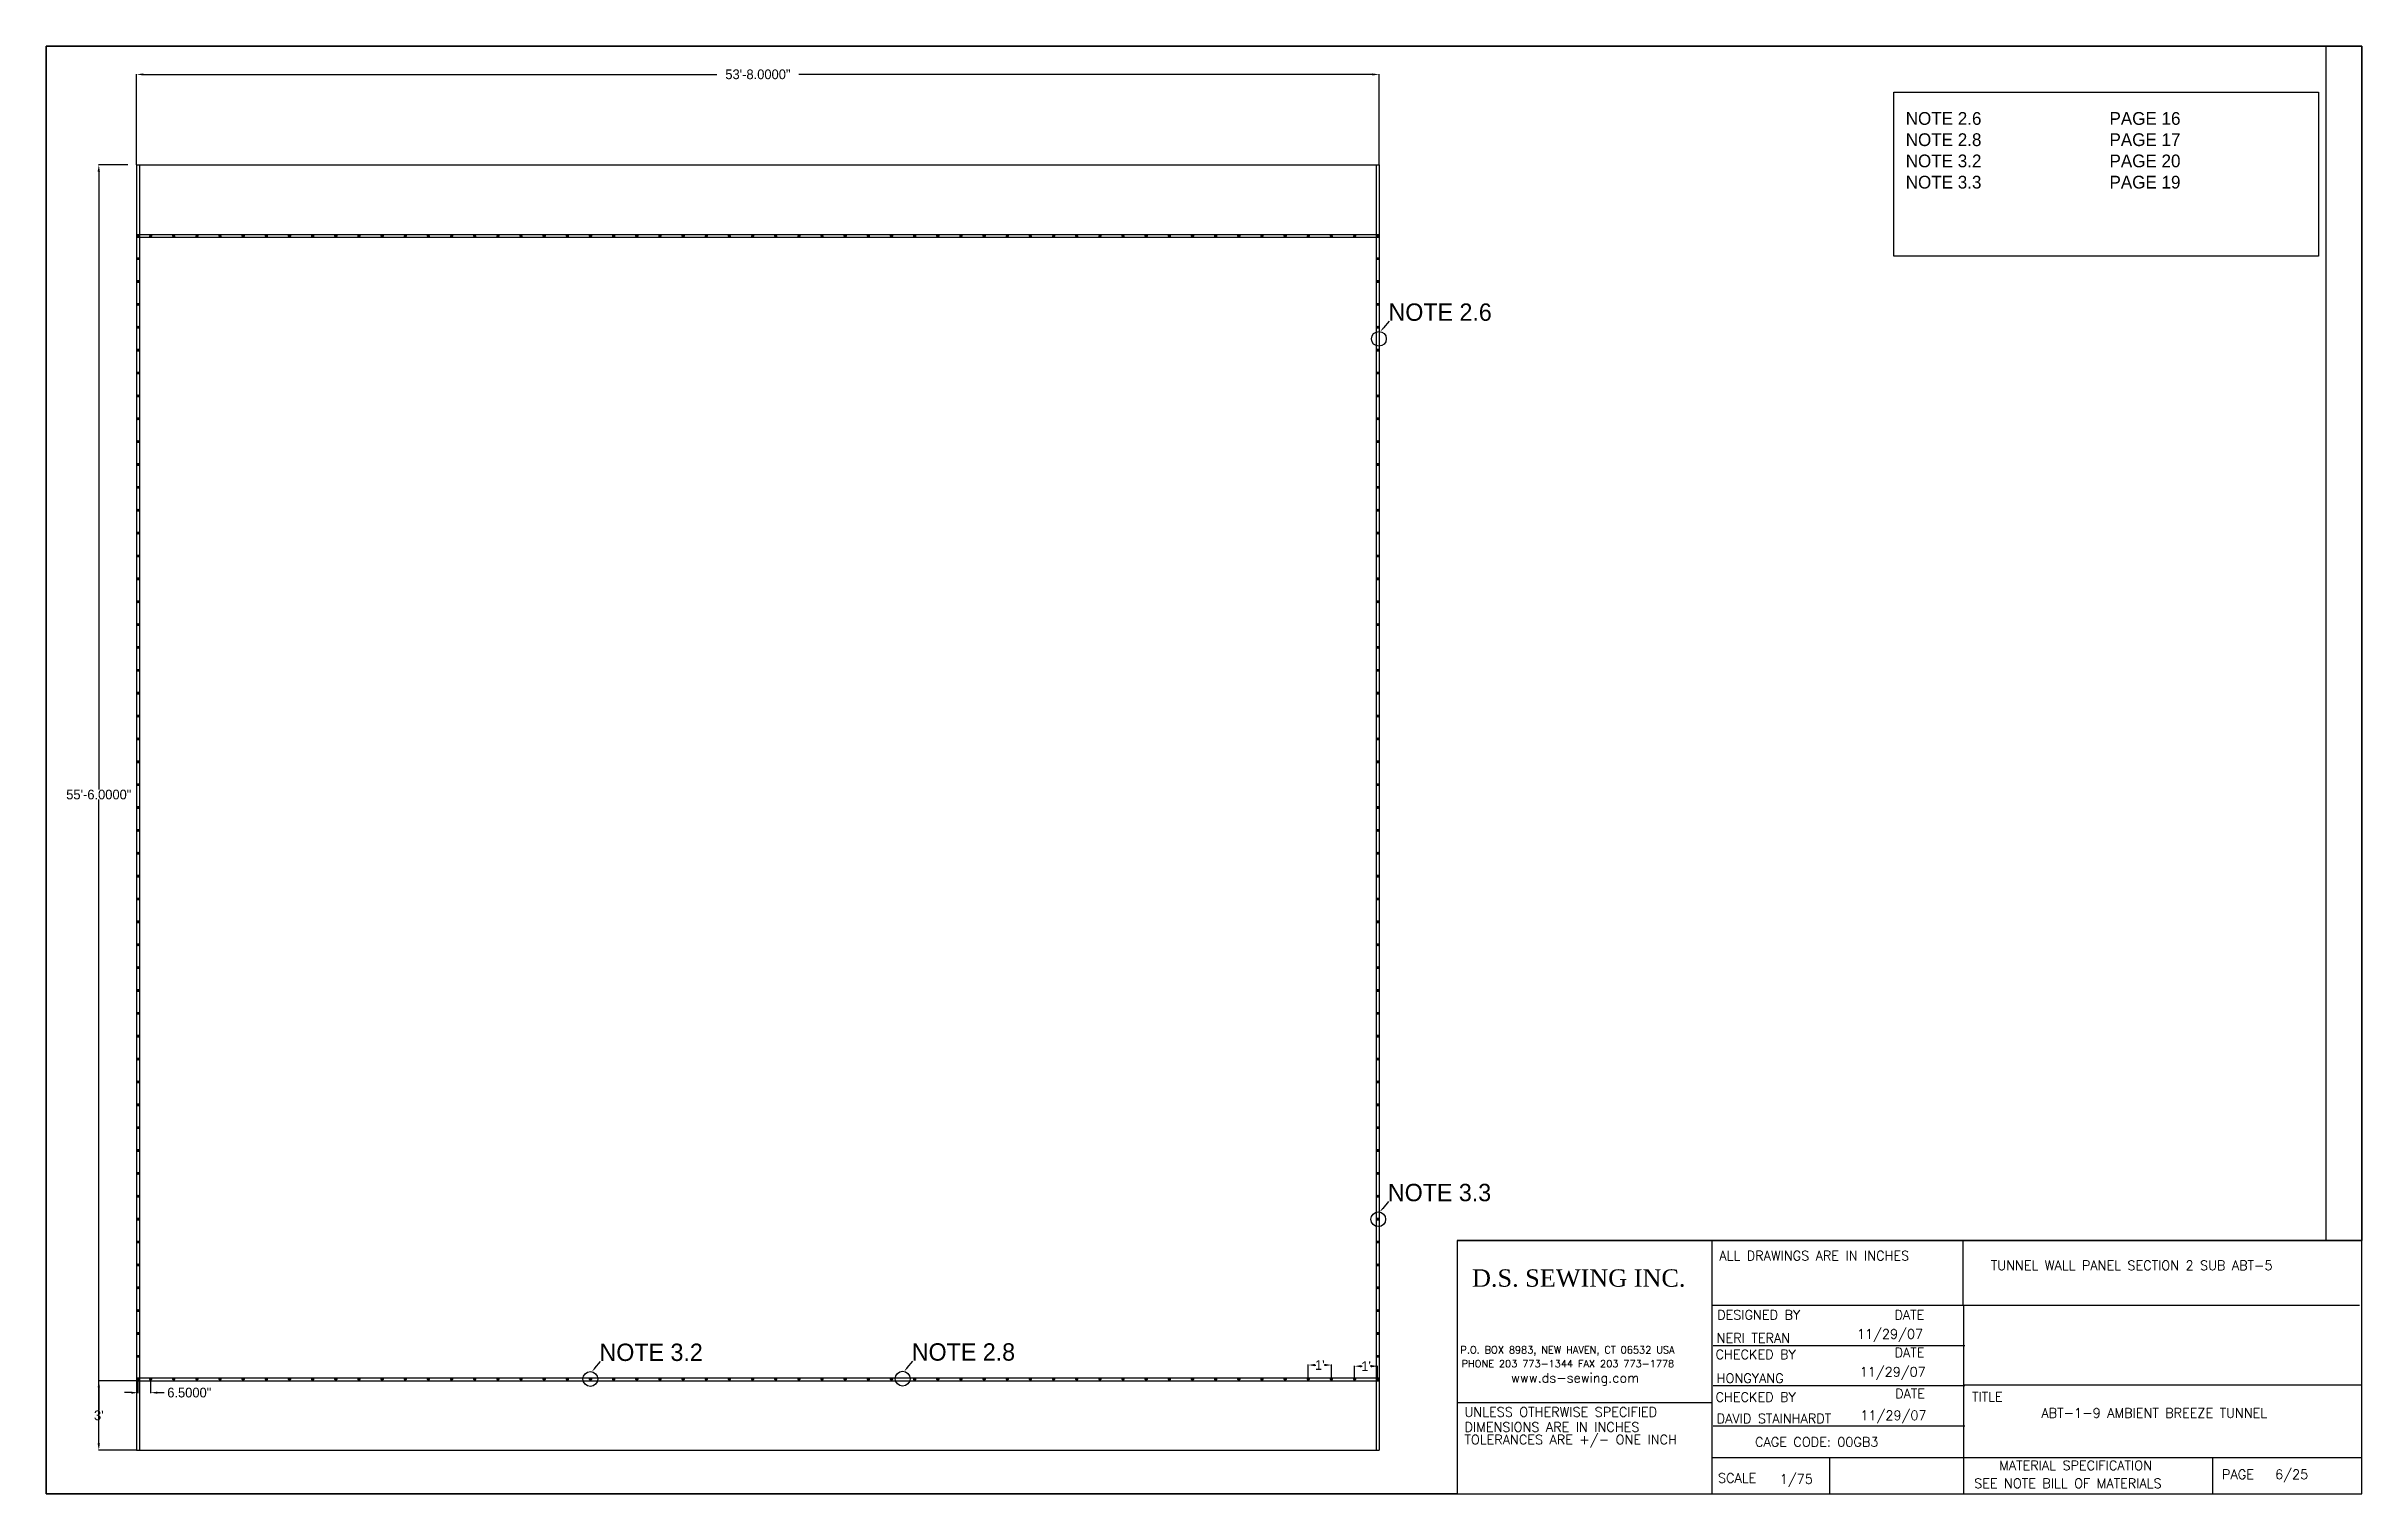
# Paper-space layout 'P6' of a CAD drawing. Header units: inches. Extents: x -62 to 16, y -1703 to 10.
# Drawn here: x 0 to 16, y 0 to 10 of the extents above.
# The model-space entities are those that its viewports show. They can reach past a viewport. Long polylines and large blocks are cut down to what shows.
import ezdxf

# ---------------------------------------------------------------- set-up
doc = ezdxf.new("R2010")
doc.units = ezdxf.units.IN
doc.header["$MEASUREMENT"] = 0
for name, color, linetype in [('DIMENSION', 7, 'Continuous'), ('FINISH', 1, 'Continuous'), ('GROMMET', 7, 'Continuous'), ('TEXT', 7, 'Continuous'), ('Title Block', 7, 'Continuous'), ('Viewport', 7, 'Continuous'), ('WEBB', 5, 'Continuous')]:
    doc.layers.add(name, color=color, linetype=linetype)
doc.styles.add('Roman', font='romans')
doc.styles.add('style1', font='txt.shx')
doc.dimstyles.get("Standard").update_dxf_attribs({"dimtxt": 2.5, "dimasz": 3.5, "dimexe": 0.18, "dimexo": 0.0625, "dimgap": 0.09, "dimtad": 0, "dimtih": 1, "dimtoh": 1, "dimdec": 4, "dimzin": 0, "dimdsep": 46, "dimlunit": 3, "dimtxsty": 'Standard', "dimcen": 0.09, "dimadec": 0, "dimazin": 0, "dimtfac": 1, "dimtdec": 4, "dimtofl": 0, "dimtmove": 0, "dimatfit": 3, "dimfxl": 0, "dimtolj": 1, "dimtzin": 0, "dimarcsym": 0})

# ---------------------------------------------------------------- blocks, each defined once
blk = doc.blocks.new('*D120')
at = {"layer": 'DEFPOINTS', "color": 0}
for p in [(9479.5, 13735.5), (9498.6, 13735.5), (9498.6, 13069.5)]:
    blk.add_point(p, dxfattribs=at)
at = {"layer": 'DIMENSION', "color": 0, "lineweight": -2}
for p, q in [((9494.6, 13735.5), (9479.3, 13735.5)), ((9479.5, 13732), (9479.5, 13411.8)), ((9479.5, 13073), (9479.5, 13406.7)), ((9494.6, 13069.5), (9479.3, 13069.5))]:
    blk.add_line(p, q, dxfattribs=at)
at = {"layer": 'DIMENSION', "color": 0}
for points in [[(9478.9, 13732), (9480.1, 13732), (9479.5, 13735.5)], [(9478.9, 13073), (9480.1, 13073), (9479.5, 13069.5)]]:
    blk.add_solid(points, dxfattribs=at)
at = {"layer": 'DIMENSION', "color": 0, "insert": (9479.5, 13409.2), "char_height": 5, "attachment_point": 5}
blk.add_mtext('\\A1;55\'-6.0000"', dxfattribs=at)
blk = doc.blocks.new('*D135')
at = {"layer": 'DEFPOINTS', "color": 0}
for p in [(10130.3, 13106.2), (10142.3, 13113), (10142.3, 13106.2)]:
    blk.add_point(p, dxfattribs=at)
at = {"layer": 'TEXT', "color": 0, "lineweight": -2}
for p, q in [((10130.3, 13106.3), (10130.3, 13113.2)), ((10133.8, 13113), (10134.2, 13113)), ((10138.8, 13113), (10138.5, 13113)), ((10142.3, 13106.3), (10142.3, 13113.2))]:
    blk.add_line(p, q, dxfattribs=at)
at = {"layer": 'TEXT', "color": 0}
for points in [[(10133.8, 13113.6), (10133.8, 13112.4), (10130.3, 13113)], [(10138.8, 13113.6), (10138.8, 13112.4), (10142.3, 13113)]]:
    blk.add_solid(points, dxfattribs=at)
at = {"layer": 'TEXT', "color": 0, "insert": (10136.3, 13113), "char_height": 5, "attachment_point": 5}
blk.add_mtext("\\A1;1'", dxfattribs=at)
blk = doc.blocks.new('*D136')
at = {"layer": 'DEFPOINTS', "color": 0}
for p in [(10106.3, 13113.6), (10106.3, 13106.2), (10118.3, 13106.2)]:
    blk.add_point(p, dxfattribs=at)
at = {"layer": 'TEXT', "color": 0, "lineweight": -2}
for p, q in [((10106.3, 13106.3), (10106.3, 13113.8)), ((10109.8, 13113.6), (10110.2, 13113.6)), ((10114.8, 13113.6), (10114.5, 13113.6)), ((10118.3, 13106.3), (10118.3, 13113.8))]:
    blk.add_line(p, q, dxfattribs=at)
at = {"layer": 'TEXT', "color": 0}
for points in [[(10109.8, 13114.2), (10109.8, 13113), (10106.3, 13113.6)], [(10114.8, 13114.2), (10114.8, 13113), (10118.3, 13113.6)]]:
    blk.add_solid(points, dxfattribs=at)
at = {"layer": 'TEXT', "color": 0, "insert": (10112.3, 13113.6), "char_height": 5, "attachment_point": 5}
blk.add_mtext("\\A1;1'", dxfattribs=at)
blk = doc.blocks.new('*D165')
at = {"layer": 'DEFPOINTS', "color": 0}
for p in [(10143.1, 13782.4), (9499.1, 13735.5), (10143.1, 13735.5)]:
    blk.add_point(p, dxfattribs=at)
at = {"layer": 'DIMENSION', "color": 0, "lineweight": -2}
for p, q in [((9499.1, 13735.6), (9499.1, 13782.5)), ((9502.6, 13782.4), (9799.8, 13782.4)), ((10139.6, 13782.4), (9842.4, 13782.4)), ((10143.1, 13735.6), (10143.1, 13782.5))]:
    blk.add_line(p, q, dxfattribs=at)
at = {"layer": 'DIMENSION', "color": 0}
for points in [[(9502.6, 13782.9), (9502.6, 13781.8), (9499.1, 13782.4)], [(10139.6, 13782.9), (10139.6, 13781.8), (10143.1, 13782.4)]]:
    blk.add_solid(points, dxfattribs=at)
at = {"layer": 'DIMENSION', "color": 0, "insert": (9821.1, 13782.4), "char_height": 5, "attachment_point": 5}
blk.add_mtext('\\A1;53\'-8.0000"', dxfattribs=at)
blk = doc.blocks.new('*D166')
at = {"layer": 'DEFPOINTS', "color": 0}
for p in [(9499.1, 13105.5), (9479.5, 13069.5), (9499.1, 13069.5)]:
    blk.add_point(p, dxfattribs=at)
at = {"layer": 'DIMENSION', "color": 0, "lineweight": -2}
for p, q in [((9499, 13105.5), (9479.3, 13105.5)), ((9479.5, 13102), (9479.5, 13090.1)), ((9479.5, 13073), (9479.5, 13084.9)), ((9499, 13069.5), (9479.3, 13069.5))]:
    blk.add_line(p, q, dxfattribs=at)
at = {"layer": 'DIMENSION', "color": 0}
for points in [[(9478.9, 13102), (9480.1, 13102), (9479.5, 13105.5)], [(9478.9, 13073), (9480.1, 13073), (9479.5, 13069.5)]]:
    blk.add_solid(points, dxfattribs=at)
at = {"layer": 'DIMENSION', "color": 0, "insert": (9479.5, 13087.5), "char_height": 5, "attachment_point": 5}
blk.add_mtext("\\A1;3'", dxfattribs=at)
blk = doc.blocks.new('*D178')
at = {"layer": 'DEFPOINTS', "color": 0}
for p in [(9499.8, 13106.2), (9506.3, 13106.2), (9506.3, 13099.3)]:
    blk.add_point(p, dxfattribs=at)
at = {"layer": 'DIMENSION', "color": 0, "lineweight": -2}
for p, q in [((9499.8, 13106.2), (9499.8, 13099.1)), ((9506.3, 13106.2), (9506.3, 13099.1)), ((9496.3, 13099.3), (9492.8, 13099.3)), ((9509.8, 13099.3), (9513.3, 13099.3))]:
    blk.add_line(p, q, dxfattribs=at)
at = {"layer": 'DIMENSION', "color": 0}
for points in [[(9496.3, 13099.8), (9496.3, 13098.7), (9499.8, 13099.3)], [(9509.8, 13099.8), (9509.8, 13098.7), (9506.3, 13099.3)]]:
    blk.add_solid(points, dxfattribs=at)
at = {"layer": 'DIMENSION', "color": 0, "insert": (9526.4, 13099.3), "char_height": 5, "attachment_point": 5}
blk.add_mtext('\\A1;6.5000"', dxfattribs=at)

msp = doc.modelspace()

# ---------------------------------------------------------------- linework, layer by layer
at = {"layer": 'FINISH'}
for p, q in [((9499.09834, 13735.49632), (10143.09834, 13735.49632)), ((9499.09834, 13069.49632), (10143.09834, 13069.49632))]:
    msp.add_line(p, q, dxfattribs=at)
at = {"layer": 'GROMMET'}
for centre, radius in [((9499.84834, 13698.74632), 0.5), ((9499.84834, 13698.74632), 0.25), ((9506.34834, 13698.74632), 0.5), ((9506.34834, 13698.74632), 0.25), ((9518.34834, 13698.74632), 0.5), ((9518.34834, 13698.74632), 0.25), ((9530.34834, 13698.74632), 0.5), ((9530.34834, 13698.74632), 0.25), ((9542.34834, 13698.74632), 0.5), ((9542.34834, 13698.74632), 0.25), ((9554.34834, 13698.74632), 0.5), ((9554.34834, 13698.74632), 0.25), ((9566.34834, 13698.74632), 0.5), ((9566.34834, 13698.74632), 0.25), ((9578.34834, 13698.74632), 0.5), ((9578.34834, 13698.74632), 0.25), ((9590.34834, 13698.74632), 0.5), ((9590.34834, 13698.74632), 0.25), ((9602.34834, 13698.74632), 0.5), ((9602.34834, 13698.74632), 0.25), ((9614.34834, 13698.74632), 0.5), ((9614.34834, 13698.74632), 0.25), ((9626.34834, 13698.74632), 0.5), ((9626.34834, 13698.74632), 0.25), ((9638.34834, 13698.74632), 0.5), ((9638.34834, 13698.74632), 0.25), ((9650.34834, 13698.74632), 0.5), ((9650.34834, 13698.74632), 0.25), ((9662.34834, 13698.74632), 0.5), ((9662.34834, 13698.74632), 0.25), ((9674.34834, 13698.74632), 0.5), ((9674.34834, 13698.74632), 0.25), ((9686.34834, 13698.74632), 0.5), ((9686.34834, 13698.74632), 0.25), ((9698.34834, 13698.74632), 0.5), ((9698.34834, 13698.74632), 0.25), ((9710.34834, 13698.74632), 0.5), ((9710.34834, 13698.74632), 0.25), ((9722.34834, 13698.74632), 0.5), ((9722.34834, 13698.74632), 0.25), ((9734.34834, 13698.74632), 0.5), ((9734.34834, 13698.74632), 0.25), ((9746.34834, 13698.74632), 0.5), ((9746.34834, 13698.74632), 0.25), ((9758.34834, 13698.74632), 0.5), ((9758.34834, 13698.74632), 0.25), ((9770.34834, 13698.74632), 0.5), ((9770.34834, 13698.74632), 0.25), ((9782.34834, 13698.74632), 0.5), ((9782.34834, 13698.74632), 0.25), ((9794.34834, 13698.74632), 0.5), ((9794.34834, 13698.74632), 0.25), ((9806.34834, 13698.74632), 0.5), ((9806.34834, 13698.74632), 0.25), ((9818.34834, 13698.74632), 0.5), ((9818.34834, 13698.74632), 0.25), ((9830.34834, 13698.74632), 0.5), ((9830.34834, 13698.74632), 0.25), ((9842.34834, 13698.74632), 0.5), ((9842.34834, 13698.74632), 0.25), ((9854.34834, 13698.74632), 0.5), ((9854.34834, 13698.74632), 0.25), ((9866.34834, 13698.74632), 0.5), ((9866.34834, 13698.74632), 0.25), ((9878.34834, 13698.74632), 0.5), ((9878.34834, 13698.74632), 0.25), ((9890.34834, 13698.74632), 0.5), ((9890.34834, 13698.74632), 0.25), ((9902.34834, 13698.74632), 0.5), ((9902.34834, 13698.74632), 0.25), ((9914.34834, 13698.74632), 0.5), ((9914.34834, 13698.74632), 0.25), ((9926.34834, 13698.74632), 0.5), ((9926.34834, 13698.74632), 0.25), ((9938.34834, 13698.74632), 0.5), ((9938.34834, 13698.74632), 0.25), ((9950.34834, 13698.74632), 0.5), ((9950.34834, 13698.74632), 0.25), ((9962.34834, 13698.74632), 0.5), ((9962.34834, 13698.74632), 0.25), ((9974.34834, 13698.74632), 0.5), ((9974.34834, 13698.74632), 0.25), ((9986.34834, 13698.74632), 0.5), ((9986.34834, 13698.74632), 0.25), ((9998.34834, 13698.74632), 0.5), ((9998.34834, 13698.74632), 0.25), ((10010.34834, 13698.74632), 0.5), ((10010.34834, 13698.74632), 0.25), ((10022.34834, 13698.74632), 0.5), ((10022.34834, 13698.74632), 0.25), ((10034.34834, 13698.74632), 0.5), ((10034.34834, 13698.74632), 0.25), ((10046.34834, 13698.74632), 0.5), ((10046.34834, 13698.74632), 0.25), ((10058.34834, 13698.74632), 0.5), ((10058.34834, 13698.74632), 0.25), ((10070.34834, 13698.74632), 0.5), ((10070.34834, 13698.74632), 0.25), ((10082.34834, 13698.74632), 0.5), ((10082.34834, 13698.74632), 0.25), ((10094.34834, 13698.74632), 0.5), ((10094.34834, 13698.74632), 0.25), ((10106.34834, 13698.74632), 0.5), ((10106.34834, 13698.74632), 0.25), ((10118.34834, 13698.74632), 0.5), ((10118.34834, 13698.74632), 0.25), ((10130.34834, 13698.74632), 0.5), ((10130.34834, 13698.74632), 0.25), ((10142.34834, 13698.74632), 0.5), ((10142.34834, 13698.74632), 0.25), ((9499.84834, 13686.89632), 0.5), ((9499.84834, 13686.89632), 0.25), ((10142.34834, 13686.89632), 0.5), ((10142.34834, 13686.89632), 0.25), ((9499.84834, 13675.04632), 0.5), ((9499.84834, 13675.04632), 0.25), ((10142.34834, 13675.04632), 0.5), ((10142.34834, 13675.04632), 0.25), ((9499.84834, 13663.19632), 0.5), ((9499.84834, 13663.19632), 0.25), ((10142.34834, 13663.19632), 0.5), ((10142.34834, 13663.19632), 0.25), ((9499.84834, 13651.34632), 0.5), ((9499.84834, 13651.34632), 0.25), ((10142.34834, 13651.34632), 0.5), ((10142.34834, 13651.34632), 0.25), ((9499.84834, 13639.49632), 0.5), ((9499.84834, 13639.49632), 0.25), ((10142.34834, 13639.49632), 0.5), ((10142.34834, 13639.49632), 0.25), ((9499.84834, 13627.64632), 0.5), ((9499.84834, 13627.64632), 0.25), ((10142.34834, 13627.64632), 0.5), ((10142.34834, 13627.64632), 0.25), ((9499.84834, 13615.79632), 0.5), ((9499.84834, 13615.79632), 0.25), ((10142.34834, 13615.79632), 0.5), ((10142.34834, 13615.79632), 0.25), ((9499.84834, 13603.94632), 0.5), ((9499.84834, 13603.94632), 0.25), ((10142.34834, 13603.94632), 0.5), ((10142.34834, 13603.94632), 0.25), ((9499.84834, 13592.09632), 0.5), ((9499.84834, 13592.09632), 0.25), ((10142.34834, 13592.09632), 0.5), ((10142.34834, 13592.09632), 0.25), ((9499.84834, 13580.24632), 0.5), ((9499.84834, 13580.24632), 0.25), ((10142.34834, 13580.24632), 0.5), ((10142.34834, 13580.24632), 0.25), ((9499.84834, 13568.39632), 0.5), ((9499.84834, 13568.39632), 0.25), ((10142.34834, 13568.39632), 0.5), ((10142.34834, 13568.39632), 0.25), ((9499.84834, 13556.54632), 0.5), ((9499.84834, 13556.54632), 0.25), ((10142.34834, 13556.54632), 0.5), ((10142.34834, 13556.54632), 0.25), ((9499.84834, 13544.69632), 0.5), ((9499.84834, 13544.69632), 0.25), ((10142.34834, 13544.69632), 0.5), ((10142.34834, 13544.69632), 0.25), ((9499.84834, 13532.84632), 0.5), ((9499.84834, 13532.84632), 0.25), ((10142.34834, 13532.84632), 0.5), ((10142.34834, 13532.84632), 0.25), ((9499.84834, 13520.99632), 0.5), ((9499.84834, 13520.99632), 0.25), ((10142.34834, 13520.99632), 0.5), ((10142.34834, 13520.99632), 0.25), ((9499.84834, 13509.14632), 0.5), ((9499.84834, 13509.14632), 0.25), ((10142.34834, 13509.14632), 0.5), ((10142.34834, 13509.14632), 0.25), ((9499.84834, 13497.29632), 0.5), ((9499.84834, 13497.29632), 0.25), ((10142.34834, 13497.29632), 0.5), ((10142.34834, 13497.29632), 0.25), ((9499.84834, 13485.44632), 0.5), ((9499.84834, 13485.44632), 0.25), ((10142.34834, 13485.44632), 0.5), ((10142.34834, 13485.44632), 0.25), ((9499.84834, 13473.59632), 0.5), ((9499.84834, 13473.59632), 0.25), ((10142.34834, 13473.59632), 0.5), ((10142.34834, 13473.59632), 0.25), ((9499.84834, 13461.74632), 0.5), ((9499.84834, 13461.74632), 0.25), ((10142.34834, 13461.74632), 0.5), ((10142.34834, 13461.74632), 0.25), ((9499.84834, 13449.89632), 0.5), ((9499.84834, 13449.89632), 0.25), ((10142.34834, 13449.89632), 0.5), ((10142.34834, 13449.89632), 0.25), ((9499.84834, 13438.04632), 0.5), ((9499.84834, 13438.04632), 0.25), ((10142.34834, 13438.04632), 0.5), ((10142.34834, 13438.04632), 0.25), ((9499.84834, 13426.19632), 0.5), ((9499.84834, 13426.19632), 0.25), ((10142.34834, 13426.19632), 0.5), ((10142.34834, 13426.19632), 0.25), ((9499.84834, 13414.34632), 0.5), ((9499.84834, 13414.34632), 0.25), ((10142.34834, 13414.34632), 0.5), ((10142.34834, 13414.34632), 0.25), ((9499.84834, 13402.49632), 0.5), ((9499.84834, 13402.49632), 0.25), ((10142.34834, 13402.49632), 0.5), ((10142.34834, 13402.49632), 0.25), ((9499.84834, 13390.64632), 0.5), ((9499.84834, 13390.64632), 0.25), ((10142.34834, 13390.64632), 0.5), ((10142.34834, 13390.64632), 0.25), ((9499.84834, 13378.79632), 0.5), ((9499.84834, 13378.79632), 0.25), ((10142.34834, 13378.79632), 0.5), ((10142.34834, 13378.79632), 0.25), ((9499.84834, 13366.94632), 0.5), ((9499.84834, 13366.94632), 0.25), ((10142.34834, 13366.94632), 0.5), ((10142.34834, 13366.94632), 0.25), ((9499.84834, 13355.09632), 0.5), ((9499.84834, 13355.09632), 0.25), ((10142.34834, 13355.09632), 0.5), ((10142.34834, 13355.09632), 0.25), ((9499.84834, 13343.24632), 0.5), ((9499.84834, 13343.24632), 0.25), ((10142.34834, 13343.24632), 0.5), ((10142.34834, 13343.24632), 0.25), ((9499.84834, 13331.39632), 0.5), ((9499.84834, 13319.54632), 0.5), ((9499.84834, 13331.39632), 0.25), ((10142.34834, 13331.39632), 0.5), ((10142.34834, 13319.54632), 0.5), ((10142.34834, 13331.39632), 0.25), ((9499.84834, 13307.69632), 0.5), ((9499.84834, 13319.54632), 0.25), ((10142.34834, 13307.69632), 0.5), ((10142.34834, 13319.54632), 0.25), ((9499.84834, 13295.84632), 0.5), ((9499.84834, 13307.69632), 0.25), ((9499.84834, 13295.84632), 0.25), ((10142.34834, 13295.84632), 0.5), ((10142.34834, 13307.69632), 0.25), ((10142.34834, 13295.84632), 0.25), ((9499.84834, 13283.99632), 0.5), ((9499.84834, 13283.99632), 0.25), ((10142.34834, 13283.99632), 0.5), ((10142.34834, 13283.99632), 0.25), ((9499.84834, 13272.14632), 0.5), ((9499.84834, 13272.14632), 0.25), ((10142.34834, 13272.14632), 0.5), ((10142.34834, 13272.14632), 0.25), ((9499.84834, 13260.29632), 0.5), ((9499.84834, 13260.29632), 0.25), ((10142.34834, 13260.29632), 0.5), ((10142.34834, 13260.29632), 0.25), ((9499.84834, 13248.44632), 0.5), ((9499.84834, 13248.44632), 0.25), ((10142.34834, 13248.44632), 0.5), ((10142.34834, 13248.44632), 0.25), ((9499.84834, 13236.59632), 0.5), ((9499.84834, 13236.59632), 0.25), ((10142.34834, 13236.59632), 0.5), ((10142.34834, 13236.59632), 0.25), ((9499.84834, 13224.74632), 0.5), ((9499.84834, 13224.74632), 0.25), ((10142.34834, 13224.74632), 0.5), ((10142.34834, 13224.74632), 0.25), ((9499.84834, 13212.89632), 0.5), ((9499.84834, 13212.89632), 0.25), ((10142.34834, 13212.89632), 0.5), ((10142.34834, 13212.89632), 0.25), ((9499.84834, 13201.04632), 0.5), ((9499.84834, 13201.04632), 0.25), ((10142.34834, 13201.04632), 0.5), ((10142.34834, 13201.04632), 0.25), ((9499.84834, 13189.19632), 0.5), ((9499.84834, 13189.19632), 0.25), ((10142.34834, 13189.19632), 0.5), ((10142.34834, 13189.19632), 0.25), ((9499.84834, 13177.34632), 0.5), ((9499.84834, 13177.34632), 0.25), ((10142.34834, 13177.34632), 0.5), ((10142.34834, 13177.34632), 0.25), ((9499.84834, 13165.49632), 0.5), ((9499.84834, 13165.49632), 0.25), ((10142.34834, 13165.49632), 0.5), ((10142.34834, 13165.49632), 0.25), ((9499.84834, 13153.64632), 0.5), ((9499.84834, 13153.64632), 0.25), ((10142.34834, 13153.64632), 0.5), ((10142.34834, 13153.64632), 0.25), ((9499.84834, 13141.79632), 0.5), ((9499.84834, 13141.79632), 0.25), ((10142.34834, 13141.79632), 0.5), ((10142.34834, 13141.79632), 0.25), ((9499.84834, 13129.94632), 0.5), ((9499.84834, 13129.94632), 0.25), ((10142.34834, 13129.94632), 0.5), ((10142.34834, 13129.94632), 0.25), ((9499.84834, 13118.09632), 0.5), ((9499.84834, 13118.09632), 0.25), ((10142.34834, 13118.09632), 0.5), ((10142.34834, 13118.09632), 0.25), ((9499.84834, 13106.24632), 0.5), ((9499.84834, 13106.24632), 0.25), ((9506.34834, 13106.24632), 0.5), ((9506.34834, 13106.24632), 0.25), ((9518.34834, 13106.24632), 0.5), ((9518.34834, 13106.24632), 0.25), ((9530.34834, 13106.24632), 0.5), ((9530.34834, 13106.24632), 0.25), ((9542.34834, 13106.24632), 0.5), ((9542.34834, 13106.24632), 0.25), ((9554.34834, 13106.24632), 0.5), ((9554.34834, 13106.24632), 0.25), ((9566.34834, 13106.24632), 0.5), ((9566.34834, 13106.24632), 0.25), ((9578.34834, 13106.24632), 0.5), ((9578.34834, 13106.24632), 0.25), ((9590.34834, 13106.24632), 0.5), ((9590.34834, 13106.24632), 0.25), ((9602.34834, 13106.24632), 0.5), ((9602.34834, 13106.24632), 0.25), ((9614.34834, 13106.24632), 0.5), ((9614.34834, 13106.24632), 0.25), ((9626.34834, 13106.24632), 0.5), ((9626.34834, 13106.24632), 0.25), ((9638.34834, 13106.24632), 0.5), ((9638.34834, 13106.24632), 0.25), ((9650.34834, 13106.24632), 0.5), ((9650.34834, 13106.24632), 0.25), ((9662.34834, 13106.24632), 0.5), ((9662.34834, 13106.24632), 0.25), ((9674.34834, 13106.24632), 0.5), ((9674.34834, 13106.24632), 0.25), ((9686.34834, 13106.24632), 0.5), ((9686.34834, 13106.24632), 0.25), ((9698.34834, 13106.24632), 0.5), ((9698.34834, 13106.24632), 0.25), ((9710.34834, 13106.24632), 0.5), ((9710.34834, 13106.24632), 0.25), ((9722.34834, 13106.24632), 0.5), ((9722.34834, 13106.24632), 0.25), ((9734.34834, 13106.24632), 0.5), ((9734.34834, 13106.24632), 0.25), ((9746.34834, 13106.24632), 0.5), ((9746.34834, 13106.24632), 0.25), ((9758.34834, 13106.24632), 0.5), ((9758.34834, 13106.24632), 0.25), ((9770.34834, 13106.24632), 0.5), ((9770.34834, 13106.24632), 0.25), ((9782.34834, 13106.24632), 0.5), ((9782.34834, 13106.24632), 0.25), ((9794.34834, 13106.24632), 0.5), ((9794.34834, 13106.24632), 0.25), ((9806.34834, 13106.24632), 0.5), ((9806.34834, 13106.24632), 0.25), ((9818.34834, 13106.24632), 0.5), ((9818.34834, 13106.24632), 0.25), ((9830.34834, 13106.24632), 0.5), ((9830.34834, 13106.24632), 0.25), ((9842.34834, 13106.24632), 0.5), ((9842.34834, 13106.24632), 0.25), ((9854.34834, 13106.24632), 0.5), ((9854.34834, 13106.24632), 0.25), ((9866.34834, 13106.24632), 0.5), ((9866.34834, 13106.24632), 0.25), ((9878.34834, 13106.24632), 0.5), ((9878.34834, 13106.24632), 0.25), ((9890.34834, 13106.24632), 0.5), ((9890.34834, 13106.24632), 0.25), ((9902.34834, 13106.24632), 0.5), ((9902.34834, 13106.24632), 0.25), ((9914.34834, 13106.24632), 0.5), ((9914.34834, 13106.24632), 0.25), ((9926.34834, 13106.24632), 0.5), ((9926.34834, 13106.24632), 0.25), ((9938.34834, 13106.24632), 0.5), ((9938.34834, 13106.24632), 0.25), ((9950.34834, 13106.24632), 0.5), ((9950.34834, 13106.24632), 0.25), ((9962.34834, 13106.24632), 0.5), ((9962.34834, 13106.24632), 0.25), ((9974.34834, 13106.24632), 0.5), ((9974.34834, 13106.24632), 0.25), ((9986.34834, 13106.24632), 0.5), ((9986.34834, 13106.24632), 0.25), ((9998.34834, 13106.24632), 0.5), ((9998.34834, 13106.24632), 0.25), ((10010.34834, 13106.24632), 0.5), ((10010.34834, 13106.24632), 0.25), ((10022.34834, 13106.24632), 0.5), ((10022.34834, 13106.24632), 0.25), ((10034.34834, 13106.24632), 0.5), ((10034.34834, 13106.24632), 0.25), ((10046.34834, 13106.24632), 0.5), ((10046.34834, 13106.24632), 0.25), ((10058.34834, 13106.24632), 0.5), ((10058.34834, 13106.24632), 0.25), ((10070.34834, 13106.24632), 0.5), ((10070.34834, 13106.24632), 0.25), ((10082.34834, 13106.24632), 0.5), ((10082.34834, 13106.24632), 0.25), ((10094.34834, 13106.24632), 0.5), ((10094.34834, 13106.24632), 0.25), ((10106.34834, 13106.24632), 0.5), ((10106.34834, 13106.24632), 0.25), ((10118.34834, 13106.24632), 0.5), ((10118.34834, 13106.24632), 0.25), ((10130.34834, 13106.24632), 0.5), ((10130.34834, 13106.24632), 0.25), ((10142.34834, 13106.24632), 0.5), ((10142.34834, 13106.24632), 0.25)]:
    msp.add_circle(centre, radius, dxfattribs=at)
at = {"layer": 'TEXT'}
for p, q in [((10633.76147, 13980.7397), (10633.76147, 12980.7397)), ((10633.76147, 13980.7397), (10633.76147, 12980.7397)), ((10148.2139, 13654.4772), (10145.33319, 13650.99596)), ((10147.89079, 13198.26983), (10145.01008, 13194.78859)), ((9739.30144, 13115.48838), (9736.42073, 13112.00714)), ((9901.14312, 13115.65059), (9898.26241, 13112.16935))]:
    msp.add_line(p, q, dxfattribs=at)
for centre in [(10142.93614, 13645.36163), (10142.61303, 13189.15426), (9734.27367, 13106.37281), (9896.11535, 13106.53502)]:
    msp.add_circle(centre, 3.83358, dxfattribs=at)
for points in [[(10145.02101, 13651.27192), (10145.64538, 13650.72), (10143.67745, 13649.12286)], [(10144.6979, 13195.06455), (10145.32227, 13194.51263), (10143.35434, 13192.91549)], [(9736.35854, 13112.2831), (9736.98291, 13111.73118), (9735.01498, 13110.13404)], [(9898.20023, 13112.4453), (9898.82459, 13111.89339), (9896.85667, 13110.29624)]]:
    msp.add_solid(points, dxfattribs=at)
at = {"layer": 'WEBB'}
for p, q in [((9499.09834, 13735.49632), (9499.09834, 13069.49632)), ((9500.59834, 13735.49632), (9500.59834, 13069.49632)), ((10141.59834, 13735.49632), (10141.59834, 13069.49632)), ((10143.09834, 13735.49632), (10143.09834, 13069.49632)), ((9499.09834, 13699.49632), (10143.09834, 13699.49632)), ((9499.09834, 13697.99632), (10143.09834, 13697.99632)), ((9499.09834, 13106.99632), (10143.09834, 13106.99632)), ((9499.09834, 13105.49632), (10143.09834, 13105.49632))]:
    msp.add_line(p, q, dxfattribs=at)

# ---------------------------------------------------------------- texts
at = {"layer": 'TEXT'}
for s, p in [('NOTE 2.6', (10147.93757, 13654.70164)), ('NOTE 3.3', (10147.61445, 13198.49427)), ('NOTE 3.2', (9739.0251, 13115.71282)), ('NOTE 2.8', (9900.86678, 13115.87503))]:
    msp.add_text(s, height=9, dxfattribs=at).set_placement(p)
at = {"layer": 'TEXT', "insert": (10415.98541, 13762.8571), "char_height": 6.6, "width": 210.3834797, "attachment_point": 1}
msp.add_mtext('NOTE 2.6^I^I^IPAGE 16\\PNOTE 2.8^I^I^IPAGE 17\\PNOTE 3.2^I^I ^IPAGE 20\\PNOTE 3.3^I^I^IPAGE 19', dxfattribs=at)

# ---------------------------------------------------------------- dimensions: what is measured, and where the dimension line sits
at = {"layer": 'DIMENSION'}
for base, p1, p2, picture, middle in [((10143.09834, 13782.35193), (9499.09834, 13735.49632), (10143.09834, 13735.49632), '*D165', (9821.09834, 13782.35193)), ((9506.34834, 13099.26064), (9499.84834, 13106.24632), (9506.34834, 13106.24632), '*D178', (9526.355, 13099.26064))]:
    dim = msp.add_linear_dim(base=base, p1=p1, p2=p2, dimstyle='Standard', override={"dimtxt": 5}, dxfattribs=at)
    dim.commit()
    dim.dimension.update_dxf_attribs({"geometry": picture, "text_midpoint": middle})
for base, p1, p2, override, picture, middle in [((9479.52544, 13735.49632), (9498.59834, 13069.49632), (9498.59834, 13735.49632), {"dimscale": 1, "dimtxt": 5, "dimexo": 4, "dimcen": 6, "dimatfit": 3}, '*D120', (9479.52544, 13409.24632)), ((9479.52544, 13069.49632), (9499.09834, 13105.49632), (9499.09834, 13069.49632), {"dimtxt": 5}, '*D166', (9479.52544, 13087.51937))]:
    dim = msp.add_linear_dim(base=base, p1=p1, p2=p2, angle=90, dimstyle='Standard', override=override, dxfattribs=at)
    dim.commit()
    dim.dimension.update_dxf_attribs({"geometry": picture, "text_midpoint": middle, "dimtype": 160})
at = {"layer": 'TEXT'}
for base, p1, p2, picture, middle in [((10106.34834, 13113.59501), (10118.34834, 13106.24632), (10106.34834, 13106.24632), '*D136', (10112.34834, 13113.59501)), ((10142.34834, 13113.02806), (10130.34834, 13106.24632), (10142.34834, 13106.24632), '*D135', (10136.34834, 13113.02806))]:
    dim = msp.add_linear_dim(base=base, p1=p1, p2=p2, dimstyle='Standard', override={"dimtxt": 5}, dxfattribs=at)
    dim.commit()
    dim.dimension.update_dxf_attribs({"geometry": picture, "text_midpoint": middle})

psp = doc.layouts.new('P6')

# ---------------------------------------------------------------- linework, layer by layer
at = {"layer": 'TEXT'}
psp.add_lwpolyline([(12.766, 9.683), (15.701, 9.683), (15.701, 8.549), (12.766, 8.549)], close=True, dxfattribs=at)
at = {"layer": 'Title Block'}
for p, q in [((16, 10), (0, 10)), ((0, 10), (0, 0)), ((16, 0), (16, 10)), ((9.75, 1.75), (16, 1.75)), ((11.511, 1.302), (11.511, 1.75)), ((13.245, 1.302), (13.245, 1.75)), ((11.511, 1.302), (11.75, 1.302)), ((11.511, 0), (11.511, 1.302)), ((11.75, 1.302), (13.25, 1.302)), ((13.25, 1.302), (13.707, 1.302)), ((13.25, 0), (13.25, 1.302)), ((13.692, 1.302), (15.984, 1.302)), ((11.518, 1.024), (13.257, 1.024)), ((11.75, 1.024), (13.25, 1.024)), ((11.518, 0.747), (13.257, 0.747)), ((11.75, 0.747), (13.25, 0.747)), ((13.25, 0.752), (16, 0.752)), ((9.75, 0.63), (11.511, 0.63)), ((11.518, 0.469), (13.257, 0.469)), ((11.511, 0.25), (16, 0.25)), ((12.325, 0), (12.325, 0.25)), ((14.971, 0), (14.971, 0.25)), ((0, 0), (16, 0)), ((0, 0), (16, 0))]:
    psp.add_line(p, q, dxfattribs=at)
at = {"layer": 'Viewport'}
psp.add_lwpolyline([(0, 10), (9.88, 10), (9.88, 10), (16, 10), (16, 1.75), (9.75, 1.75), (9.75, 0), (0, 0)], close=True, dxfattribs=at)

# ---------------------------------------------------------------- texts
at = {"layer": 'TEXT', "ltscale": 0.015, "insert": (9.852, 1.55), "char_height": 0.12, "width": 1.77851, "attachment_point": 1, "style": 'style1'}
psp.add_mtext('{\\fTimes New Roman|b0|i0|c0|p18;D.S. SEWING INC.}', dxfattribs=at)
at = {"layer": 'Title Block', "style": 'Roman'}
for s, height, p in [('ALL DRAWINGS ARE IN INCHES', 0.065, (11.561, 1.612)), ('TUNNEL WALL PANEL SECTION 2 SUB ABT-5', 0.065, (13.437, 1.545)), ('DESIGNED BY', 0.065, (11.546, 1.203)), ('11/29/07', 0.065, (12.512, 1.071)), ('DATE', 0.065, (12.771, 1.203)), ('P.O. BOX 8983, NEW HAVEN, CT 06532 USA', 0.0494, (9.772, 0.969)), ('CHECKED BY', 0.065, (11.535, 0.93)), ('NERI TERAN', 0.065, (11.543, 1.043)), ('DATE', 0.065, (12.772, 0.943)), ('PHONE 203 773-1344 FAX 203 773-1778', 0.0494, (9.78, 0.873)), ('www.ds-sewing.com', 0.065, (10.122, 0.768)), ('HONGYANG', 0.065, (11.543, 0.765)), ('11/29/07', 0.065, (12.531, 0.809)), ('CHECKED BY', 0.065, (11.535, 0.635)), ('DATE', 0.065, (12.776, 0.659)), ('TITLE', 0.065, (13.307, 0.637)), ('UNLESS OTHERWISE SPECIFIED', 0.065, (9.8, 0.532)), ('DIMENSIONS ARE IN INCHES', 0.065, (9.8, 0.428)), ('DAVID STAINHARDT', 0.065, (11.543, 0.487)), ('11/29/07', 0.065, (12.536, 0.509)), ('ABT-1-9 AMBIENT BREEZE TUNNEL', 0.065, (13.787, 0.525)), ('TOLERANCES ARE +/- ONE INCH', 0.065, (9.8, 0.341)), ('CAGE CODE: 00GB3', 0.065, (11.808, 0.325)), ('MATERIAL SPECIFICATION', 0.065, (13.495, 0.163)), ('PAGE', 0.065, (15.035, 0.101)), ('6/25', 0.065, (15.402, 0.101)), ('SCALE', 0.065, (11.552, 0.076)), ('1/75', 0.065, (11.979, 0.069)), ('SEE NOTE BILL OF MATERIALS', 0.065, (13.322, 0.039))]:
    psp.add_text(s, height=height, dxfattribs=at).set_placement(p)

# ---------------------------------------------------------------- viewports
at = {"layer": 'Viewport'}
vp = psp.add_viewport(center=(8, 5), size=(16, 10), view_center_point=(10052.3006, 13421.93935), view_height=750.0000132, dxfattribs=at)
vp.dxf.flags = 0x10000  # cut along an outline
vp.dxf.clipping_boundary_handle = psp.add_lwpolyline([(0, 10), (9.88, 10), (9.88, 10), (16, 10), (16, 1.75), (9.75, 1.75), (9.75, 0), (0, 0)], format="xyb", close=True, dxfattribs={"invisible": 1}).dxf.handle

doc.saveas('drawing.dxf')
